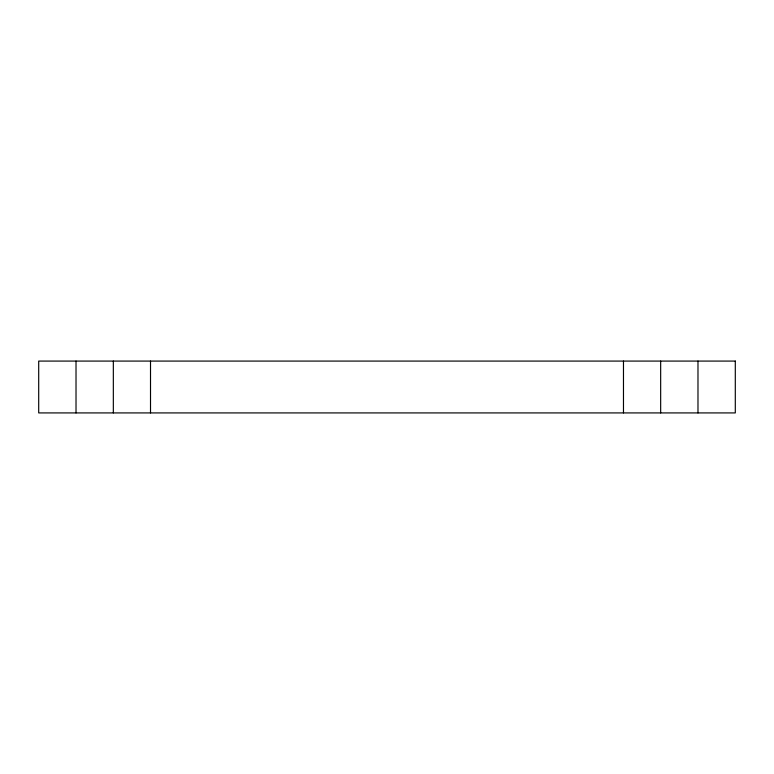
<?xml version="1.0" encoding="UTF-8"?>
<svg xmlns="http://www.w3.org/2000/svg" width="774" height="774" viewBox="0 0 774 774"><rect width="100%" height="100%" fill="white"/><g stroke="black" fill="none" stroke-linecap="round" stroke-linejoin="round"><path stroke-width="1.16" d="M697.984 361.081L697.984 412.919M660.667 361.081L660.667 412.919M623.476 361.081L623.476 412.919M150.514 361.081L150.514 412.919M113.333 361.081L113.333 412.919M76.016 361.081L76.016 412.919M735.3 361.081L38.7 361.081L38.7 412.919L735.3 412.919L735.3 361.081"/></g></svg>
